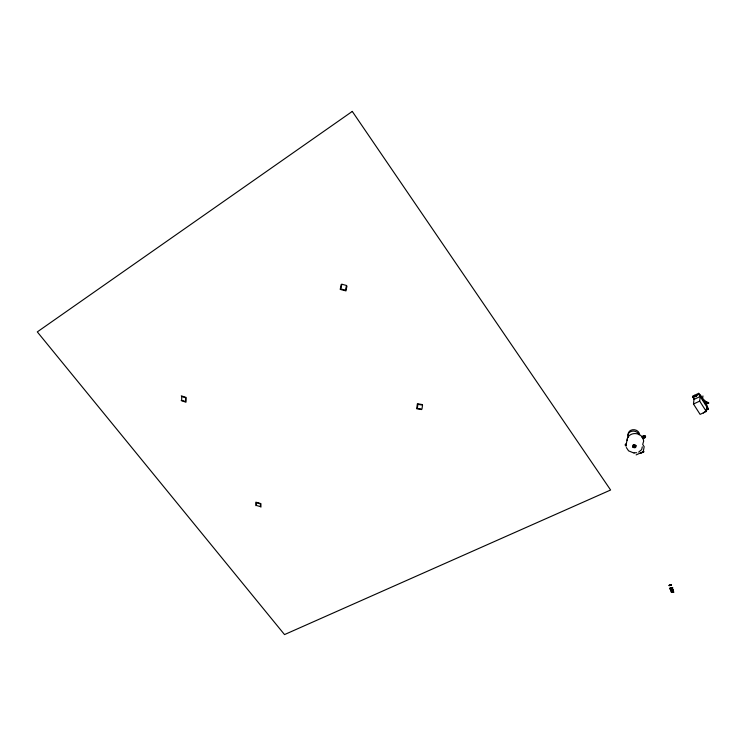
<?xml version="1.0" encoding="UTF-8"?>
<svg xmlns="http://www.w3.org/2000/svg" width="746" height="746" viewBox="0 0 746 746"><rect width="100%" height="100%" fill="white"/><g stroke="black" fill="none" stroke-linecap="round" stroke-linejoin="round"><path stroke-width="1.12" d="M705.772 410.365L708.262 409.218L706.919 405.153L700.354 394.839L700.261 395.697L698.75 393.319L696.26 394.485C698.107 396.35 694.405 398.14 695.058 395.054L692.577 396.21L693.994 399.408L693.472 404.015L700.102 414.366L706.322 411.512L706.76 406.859M708.523 403.269C709.399 402.066 706.966 404.705 705.184 402.999M708.206 402.504L703.972 400.994A1.66 1.436 3.6 0 0 703.814 400.611M708.308 403.344L705.203 402.859M702.592 399.213L702.928 395.93M706.322 411.512L699.692 401.124L700.177 396.527L693.994 399.408M708.262 409.218L698.657 394.149L698.75 393.319M694.19 397.721L694.097 398.578L693.081 397.003M644.936 436.615C644.18 438.76 643.155 435.235 644.87 436.708M706.854 402.616L706.341 402.355L706.891 402.439M706.704 402.308L706.471 402.793L706.854 402.243M707.805 402.989C708.411 402.066 708.085 403.717 707.59 402.663M708.168 402.952L707.656 403.064M708.653 403.12L708.486 402.495M695.058 395.054C694.908 397.077 698.256 395.399 696.26 394.485M643.304 451.461L644.162 446.658L642.698 444.457L643.686 441.045L643.015 438.396L644.945 437.51A1.203 1.026 9.4 0 0 645.374 436.121A1.203 1.026 9.4 0 0 643.733 435.683L641.765 436.802L642.968 438.629L644.908 437.734A1.203 1.026 9.4 0 0 645.337 436.345A1.203 1.026 9.4 0 0 643.695 435.906L641.765 436.802M638.66 452.095L641.691 449.605L642.287 446.798M634.128 452.822L636.655 452.729M341.174 284.487L340.204 289.401L345.976 290.903L346.965 285.988M626.295 443.777L627.367 438.564M704.457 412.174L703.292 412.874L704.653 412.044M705.315 403.959L705.632 403.232A3.46 2.984 3.7 0 0 703.888 399.893L703.04 399.604M643.723 436.671L644.488 436.102L644.898 436.848M644.917 436.746L643.77 436.708M672.426 587.745L671.633 587.54M672.594 588.258L672.118 588.007M640.357 453.176L641.756 452.626L640.432 453.111M670.067 588.09L669.6 588.473L670.384 588.463M670.234 588.603L669.768 588.986L670.421 589.06M672.267 587.867L672.733 587.484L670.505 587.811M672.631 588.361L671.456 588.128M705.371 402.532L705.763 402.075M671.251 585.19C673.302 583.512 666.374 585.89 669.694 585.685M670.039 588.622L671.885 587.979M692.484 397.04L694.964 395.874M696.167 395.315L698.657 394.149M693.472 404.015L699.692 401.124M705.847 409.517L708.336 408.379M636.152 454.901L643.033 451.778M670.701 585.284C672.817 584.211 667.959 585.237 669.61 585.563M670.15 587.96L670.943 587.717M670.318 588.473L671.064 588.184M672.174 587.997L671.829 588.146M672.584 590.45C675.708 588.501 667.409 591.28 671.773 590.711M672.305 591.82L671.204 588.482L670.262 588.846L671.363 592.184L673.731 592.184L672.64 588.846M672.053 592.371L673.023 591.998M673.731 592.184L671.363 592.184M632.701 446.751L635.956 445.623M705.315 401.907L705.529 402.542M626.295 444.541L626.314 445.521M634.072 453.111L628.57 450.854L626.351 447.544M422.236 404.556L417.396 403.726L416.678 408.761L421.499 409.582M673.256 592.361L671.82 592.007L670.729 588.669M181.278 395.837L186.099 397.441L185.978 402.206L181.175 400.602M641.802 436.569L641.206 435.888A8.327 7.106 10.2 0 0 632.142 433.986A8.327 7.106 10.2 0 0 627.116 440.392M633.578 444.756L635.079 447.619M672.435 589.862L672.985 591.531M255.906 505.667L255.869 502.17L260.913 503.625L260.932 507.121M707.889 402.467L707.889 402.999M703.217 400.061A1.66 1.436 3.6 0 1 703.553 400.304M703.748 401.273A3.469 2.984 3.8 0 1 705.585 403.847M628.123 437.398A5.782 4.942 10.3 0 1 631.741 431.263A5.782 4.942 10.3 0 1 639.033 434.741M628.412 435.981A5.772 4.942 10.2 0 1 632.748 429.724A5.772 4.942 10.2 0 1 639.592 434.61M626.211 445.782A1.184 1.016 11 0 1 625.903 443.907L625.857 444.131A1.184 1.016 11 0 0 626.164 446.015M181.754 396.471L181.66 400.285L185.512 401.572L185.605 397.758L181.754 396.471M417.909 404.332L417.322 408.36L421.956 409.153L422.544 405.125L417.909 404.332M341.836 284.245L340.894 288.963L345.519 290.166L346.461 285.448L341.836 284.245M643.462 451.862C641.168 453.12 645.467 450.817 643.444 451.955M642.651 452.216L641.774 452.729L642.66 452.272M352.28 111.415L37.3 331.895L284.524 634.585L610.61 490.01L352.28 111.415M260.41 503.83L256.382 502.664L256.41 505.462L260.429 506.627L260.41 503.83M632.953 447.106A1.8 1.529 10.4 0 0 636.002 446.807A1.8 1.529 10.4 0 0 634.025 444.663A1.8 1.529 10.4 0 0 632.953 447.106"/></g></svg>
